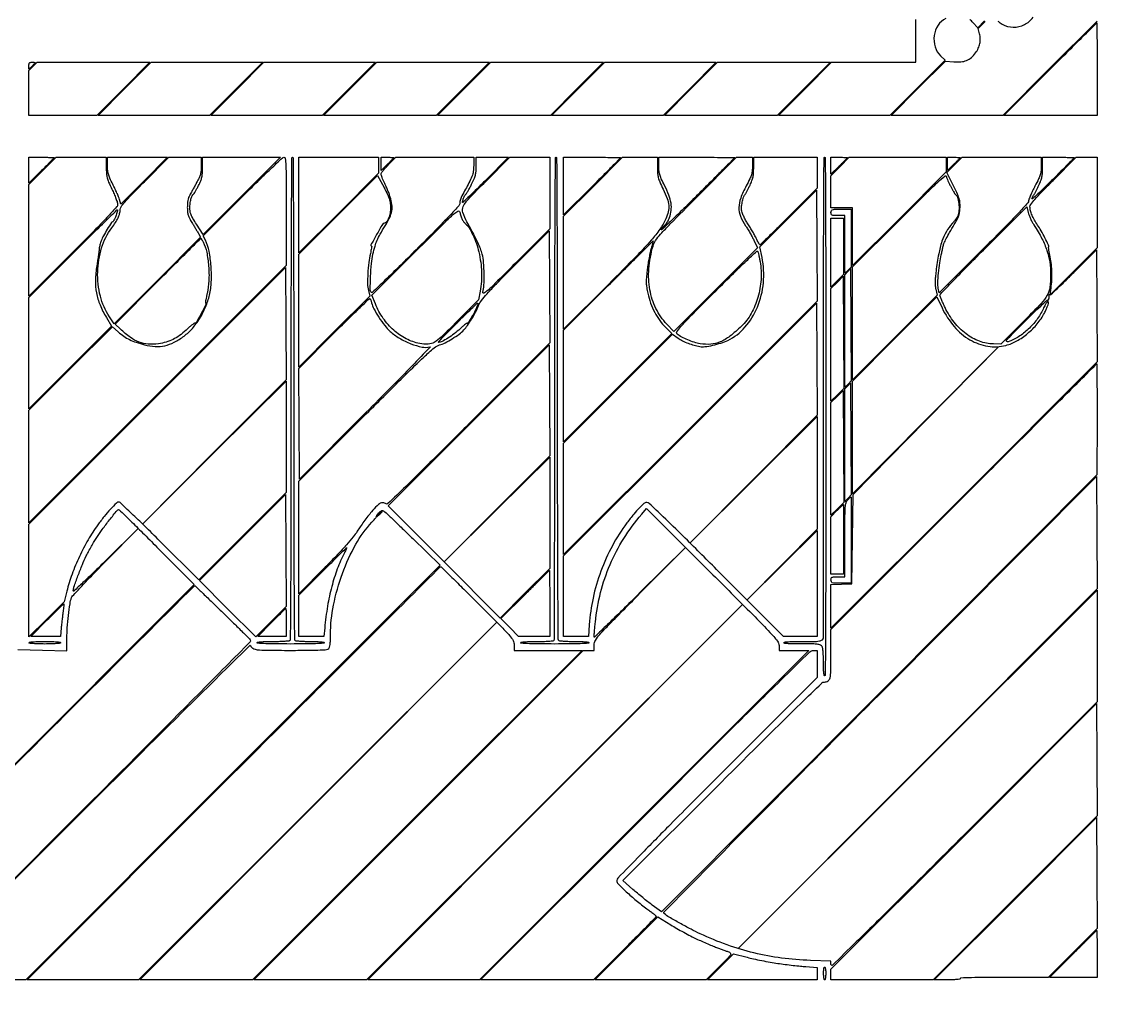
# Model space of a CAD drawing. Extents: x 0 to 1066, y 0 to 761.
# Drawn here: x 704.9 to 777.3, y 370.4 to 435.3 of the extents above; entities that cross this region are included whole.
import ezdxf

# ---------------------------------------------------------------- set-up
doc = ezdxf.new("R2010")
doc.units = 0
doc.header["$MEASUREMENT"] = 0

msp = doc.modelspace()

# ---------------------------------------------------------------- linework, layer by layer
for points in [[(183.390323, 95.266879, 0.000001), (192.989143, 95.254457, 0.000118)], [(329.859243, 95.267872, -0.000023), (352.558836, 95.240684, -0.000004), (375.624384, 95.211821, -0.198594)], [(479.458836, 95.240684, -0.000004), (502.524384, 95.211821, -0.198594)], [(733.258836, 95.240684, -0.000004), (756.324384, 95.211821, -0.198594)], [(289.192229, 95.24091, -0.000004), (312.172908, 95.212432, -0.198597)], [(416.092229, 95.24091, -0.000004), (439.072908, 95.212432, -0.198597)], [(542.992229, 95.24091, -0.000004), (565.972908, 95.212432, -0.198597)], [(606.442229, 95.24091, -0.000004), (629.422908, 95.212432, -0.198597)], [(669.892229, 95.24091, -0.000004), (692.872908, 95.212432, -0.198597)], [(375.865972, 145.56135, -0.000139), (375.849221, 127.376659, -0.000232), (375.823742, 112.056445, -0.000003), (375.794083, 98.149601, -0.198357)], [(766.605854, 435.474231, 0.138409), (766.092686, 435.025838, 0.110842), (765.835314, 434.335385, 0.108326), (765.895088, 433.587831, 0.127031), (766.264819, 432.982491), (766.564508, 432.692021), (764.723225, 430.849311), (762.881942, 429.0066), (759.159577, 429.0066), (755.437211, 429.0066), (757.2123, 430.7832), (758.987389, 432.5598), (761.801095, 432.5598), (764.6148, 432.5598), (764.6148, 435.413916)], [(776.7126, 435.310135), (773.561673, 432.158367), (770.410746, 429.0066), (766.688661, 429.0066), (762.966576, 429.0066), (764.777884, 430.819379), (766.589193, 432.632158), (767.15223, 432.584955, 0.04224), (767.626489, 432.58533, 0.07585), (768.004054, 432.676378, 0.0819), (768.317893, 432.869432, 0.057306), (768.598872, 433.176293, 0.046835), (768.782616, 433.487526, 0.059382), (768.887907, 433.804104, 0.061411), (768.913787, 434.127749, 0.055428), (768.862359, 434.459889), (768.769831, 434.8017), (769.247788, 435.287109)], [(769.187122, 435.313272), (768.745604, 434.8662), (768.423634, 435.211368, 0.021399), (768.214774, 435.4169, 0.08557)], [(770.085815, 435.31096, 0.022094), (770.234659, 435.193819, 0.027645), (770.382857, 435.09939, 0.12374), (771.113091, 434.900587, 0.12084), (771.857674, 435.067823, 0.121882), (772.435781, 435.558742, 0.127261)], [(704.649603, 393.364389), (706.291202, 393.323172), (707.9328, 393.281954), (707.9328, 394.140234, -0.018659), (707.957632, 394.805397, -0.009668), (708.035663, 395.6334, -0.008376), (708.137944, 396.415431, -0.046549), (708.238451, 396.826439, -0.105188), (708.303311, 396.934038, -0.001028), (708.926367, 397.597332, -0.00334), (709.65218, 398.356614, -0.002151), (710.503071, 399.227394), (712.7127, 401.469287), (710.53425, 399.312616, -0.002451), (709.698706, 398.493497, -0.004253), (708.99572, 397.822578, -0.001024), (708.387948, 397.254667, -0.65526), (708.3558, 397.268665, -0.083761), (708.400415, 397.533119, -0.005338), (708.666897, 398.274782, -0.008659), (708.962565, 399.030503, -0.017881), (709.224676, 399.6081, -0.007922), (709.37952, 399.90727, -0.005174), (709.567139, 400.247623, -0.005204), (709.756981, 400.57571, -0.009912), (709.917543, 400.8348, -0.014969), (710.287133, 401.369792, -0.008029), (710.773245, 402.008526, -0.002302), (711.280705, 402.647474, -0.227558), (711.381806, 402.696, -0.19551), (711.42526, 402.678333, -0.000213), (712.159138, 401.962824, -0.001934), (712.978552, 401.157028, -0.001182), (713.939618, 400.200082), (716.43446, 397.704164), (703.237282, 384.506782)], [(697.738739, 371.3094), (708.94809, 382.51899, -0.000581), (713.248953, 386.809953, -0.000975), (716.874909, 390.405116, -0.000043), (720.14605, 393.635305, -0.555446), (720.192216, 393.624251, 0.192788), (720.345987, 393.442667, 0.092385), (720.642461, 393.349984, 0.027631), (721.23811, 393.31211, 0.002063), (722.8647, 393.3054, 0.001762), (724.158949, 393.30996, 0.010106), (724.844788, 393.32866, 0.013115), (725.268917, 393.359974, 0.173065), (725.408743, 393.426257, 0.129439), (725.465966, 393.524381, 0.035063), (725.50207, 393.702118, 0.024492), (725.523368, 393.963386, 0.008091), (725.5296, 394.34845, -0.050374), (725.729738, 396.32994, -0.037854), (726.329333, 398.438917, -0.038495), (727.219323, 400.381436, -0.06144), (728.292746, 401.855836, 0.008247), (728.437621, 402.015933, 0.015577), (728.548172, 402.150458, 0.013175), (728.624062, 402.25446, 0.604481), (728.61433, 402.273, -0.504964), (728.602795, 402.288636, -0.062083), (728.623328, 402.334167, -0.035151), (728.671008, 402.401247, -0.016497), (728.741327, 402.481229, -0.028774), (728.841388, 402.576156, -0.081814), (728.92364, 402.625268, -0.118674), (728.998354, 402.635703, -0.105267), (729.073324, 402.611917, -0.059573), (729.167846, 402.542127, -0.000774), (729.703941, 402.036098, -0.002228), (730.321637, 401.445994, -0.001459), (731.0286, 400.76057), (732.8475, 398.986765), (719.015497, 385.148082), (705.183494, 371.3094), (701.461117, 371.3094)]]:
    msp.add_lwpolyline(points, format="xyb")
for points in [[(409.06215, 749.15415), (40.8618, 749.132981), (40.8618, 380.65769), (40.8618, 12.1824), (501.2973, 12.1824), (961.7328, 12.1824), (961.7328, 380.646631), (961.7328, 749.110861), (961.41555, 749.1633, 0.040886), (961.153339, 749.184871, 0.000002), (934.190609, 749.194398, 0.000089), (904.448031, 749.199508, 0.000054), (869.1804, 749.195529, -0.000029), (813.61687, 749.186499, -0.000004), (696.10453, 749.175037, -0.000004), (556.774728, 749.163736, -0.000004)], [(776.7126, 432.0945), (776.7126, 429.0066), (773.603985, 429.0066), (770.495369, 429.0066), (773.5824, 432.0945, -0.000328), (774.767636, 433.278518, -0.000543), (775.768956, 434.275329, -0.000017), (776.6759, 435.176169, -0.198026), (776.691015, 435.1824, -0.412111), (776.699894, 435.173585, -0.000048), (776.70626, 434.275329, -0.001093), (776.711049, 433.278558, -0.000655)], [(705.8178, 432.532247, -0.184988), (705.811206, 432.515034, -0.005011), (705.755672, 432.454421, -0.009762), (705.687352, 432.38414, -0.006459), (705.6063, 432.306), (705.3948, 432.107306), (705.3948, 432.333553, -0.03903), (705.403979, 432.450959, -0.150031), (705.435721, 432.516025, -0.160006), (705.497111, 432.549703, -0.04614), (705.6063, 432.5598, -0.012232), (705.687387, 432.557816, -0.020157), (705.755672, 432.551706, -0.015163), (705.808805, 432.543139, -0.359543)], [(707.0868, 426.192063, -0.195692), (707.080427, 426.176404, -0.000243), (706.838288, 425.928425, -0.002064), (706.565158, 425.651277, -0.001263), (706.2408, 425.3265), (705.3948, 424.483674), (705.3948, 425.349237), (705.3948, 426.2148), (706.2408, 426.2148, -0.002519), (706.565197, 426.213166, -0.004199), (706.838288, 426.208121, -0.000709), (707.07779, 426.201344, -0.405539)], [(710.5554, 425.542657, 0.016002), (710.568578, 425.131008, 0.047759), (710.613286, 424.852997, 0.04003), (710.71417, 424.56312, 0.008764), (710.935651, 424.083307, -0.009633), (711.081284, 423.766364, -0.011855), (711.204335, 423.465081, -0.010335), (711.295895, 423.208994, -0.080318), (711.316351, 423.084147, -0.18416), (711.245971, 422.898361, -0.006141), (710.706052, 422.305437, -0.007175), (709.864334, 421.42914, -0.001482), (708.3558, 419.9121), (705.3948, 416.952006), (705.3948, 420.672572), (705.3948, 424.393137), (706.302807, 425.303969), (707.210814, 426.2148), (708.883107, 426.2148), (710.5554, 426.2148)], [(722.5686, 422.597994), (722.5686, 418.981187), (713.9817, 410.3946), (705.3948, 401.808013), (705.3948, 405.573037), (705.3948, 409.338061), (708.17943, 412.121732), (710.964059, 414.905403), (711.359345, 414.557459, 0.029672), (711.732504, 414.266374, 0.037152), (712.111448, 414.04492, 0.033267), (712.551614, 413.864972, 0.017798), (713.115479, 413.699172, 0.048481), (713.826921, 413.589097, 0.068779), (714.464342, 413.640663, 0.065421), (715.086978, 413.86704, 0.03924), (715.755567, 414.284181, 0.054603), (716.304334, 414.790669, 0.040262), (716.795772, 415.456454, 0.038988), (717.190298, 416.219014, 0.042015), (717.450136, 417.014999, 0.047395), (717.571071, 417.893301, 0.029144), (717.554186, 418.938026, 0.029295), (717.419974, 419.941137, 0.063433), (717.176925, 420.678822), (717.035052, 420.976331), (719.653264, 423.595566, -0.002634), (720.671004, 424.603032, -0.004262), (721.548488, 425.448021, -0.001035), (722.319686, 426.175074, -0.190732), (722.420038, 426.2148, -0.381948), (722.511915, 426.132628, -0.01759), (722.546581, 425.678743, -0.009506), (722.565212, 424.833624, -0.000758)], [(716.898478, 425.64375, -0.018699), (716.884994, 425.313092, -0.047366), (716.843675, 425.076387, -0.044698), (716.756997, 424.843863, -0.015157), (716.591289, 424.5228, 0.000538), (716.46282, 424.290793, 0.000474), (716.329248, 424.048412, 0.000476), (716.209168, 423.829531, 0.001437), (716.12791, 423.680062, 0.043973), (716.058843, 423.519921, 0.031564), (716.009439, 423.331316, 0.02809), (715.979643, 423.115054, 0.02019), (715.9698, 422.871385, 0.021573), (715.982631, 422.57415, 0.051777), (716.024165, 422.357883, 0.047821), (716.111453, 422.144788, 0.016169), (716.277277, 421.852923, -0.000643), (716.40502, 421.643501, -0.000609), (716.534581, 421.429897, -0.000604), (716.648787, 421.240573, -0.00214), (716.721427, 421.118646), (716.8581, 420.886992), (713.969447, 417.997497), (711.080794, 415.108003), (710.771169, 415.574332, -0.085263), (710.16198, 416.953211, -0.068058), (709.983305, 418.571086, -0.068328), (710.245371, 420.171004, -0.087493), (710.924695, 421.497348, 0.019753), (711.175551, 421.857507, 0.034757), (711.349202, 422.17583, 0.042368), (711.45193, 422.461482, 0.065227), (711.486, 422.721539, -0.158568), (711.54629, 422.906868, -0.02221), (711.80082, 423.225875, -0.014165), (712.251415, 423.713268, -0.002598), (713.113736, 424.585456), (714.741473, 426.2148), (715.820936, 426.2148), (716.9004, 426.2148)], [(713.095125, 424.651427), (711.533466, 423.088055), (711.438634, 423.403577, 0.024589), (711.379625, 423.569795, 0.006389), (711.268288, 423.830886, 0.006481), (711.133577, 424.125535, 0.006575), (710.991901, 424.415172, -0.010754), (710.799692, 424.816582, -0.037568), (710.701319, 425.086101, -0.046042), (710.654781, 425.337779, -0.022711), (710.64, 425.663022), (710.64, 426.2148), (712.648392, 426.2148), (714.656785, 426.2148)], [(719.60949, 423.636391), (717.03212, 421.057981), (716.58556, 421.744477, -0.009276), (716.343347, 422.132388, -0.037908), (716.219188, 422.380587, -0.056047), (716.159075, 422.592763, -0.041049), (716.139, 422.836878, -0.031697), (716.157806, 423.133232, -0.034009), (716.21393, 423.417786, -0.035128), (716.29398, 423.649261, -0.150043), (716.387181, 423.759678, 0.112058), (716.424816, 423.798048, 0.005986), (716.513244, 423.94538, 0.009138), (716.613904, 424.125201, 0.006513), (716.720288, 424.330037, 0.01803), (716.863539, 424.642443, 0.044462), (716.939218, 424.882815, 0.040829), (716.974652, 425.144608, 0.013231), (716.985, 425.535587), (716.985, 426.2148), (719.58593, 426.2148), (722.18686, 426.2148)], [(723.074461, 410.125388, 0.000252), (723.078334, 401.737515, 0.001403), (723.095302, 397.238389, 0.000233), (723.117533, 394.082064, 0.254727), (723.180745, 393.968083, 0.118537), (723.259547, 393.941125, 0.006422), (723.523433, 393.919754, 0.009718), (723.840969, 393.904331, 0.006918), (724.19715, 393.898895, -0.007404), (724.570055, 393.892842, -0.015784), (724.857764, 393.874807, -0.011109), (725.074908, 393.84942, -0.374176), (725.1066, 393.813, -0.4004), (725.068939, 393.773511, -0.002419), (724.524975, 393.750348, -0.00678), (723.827794, 393.733503, -0.002649), (722.8647, 393.7284, -0.002649), (721.901606, 393.733503, -0.00678), (721.204425, 393.750348, -0.002419), (720.660461, 393.773511, -0.4004), (720.6228, 393.813, -0.379768), (720.655618, 393.849976, -0.009081), (720.903361, 393.875048, -0.014025), (721.230136, 393.892922, -0.006336), (721.65915, 393.898895, 0.006082), (722.063974, 393.904326, 0.008718), (722.422494, 393.919756, 0.005277), (722.721818, 393.941044, 0.121604), (722.802468, 393.968091, 0.254728), (722.865693, 394.082095, 0.000233), (722.887919, 397.237999, 0.001403), (722.90488, 401.736839, 0.000252), (722.908739, 410.125396, -0.000348), (722.913326, 417.150438, -0.00095), (722.929477, 422.120741, -0.00005), (722.950756, 426.174187, -0.412647), (722.991587, 426.2148, -0.412647), (723.032417, 426.174187, -0.00005), (723.053703, 422.120732, -0.00095), (723.069862, 417.150424, -0.000348)], [(735.0894, 425.662788, -0.037215), (735.060195, 425.270944, -0.055454), (734.972044, 424.939023, -0.029761), (734.775647, 424.510656, -0.004093), (734.306981, 423.647797, 0.028782), (734.250338, 423.529998, 0.022736), (734.202475, 423.396897, 0.023261), (734.169351, 423.26889, 0.051567), (734.158931, 423.16874, -0.183257), (734.088591, 422.983615, -0.006226), (733.555566, 422.397568, -0.007249), (732.725357, 421.532785, -0.001514), (731.243396, 420.042295, -0.002148), (730.12069, 418.929544, -0.003581), (729.164785, 418.003584, -0.000516), (728.315175, 417.19398, -0.407153), (728.261246, 417.194685, -0.202286), (728.182522, 417.388824, -0.006464), (728.205799, 418.254687, -0.013235), (728.262984, 419.116286, -0.032739), (728.362658, 419.74109, -0.014266), (728.501237, 420.278907, -0.031348), (728.644181, 420.678693, -0.028184), (728.845491, 421.082555, -0.00956), (729.181861, 421.6464, 0.028165), (729.481583, 422.194133, 0.067751), (729.62193, 422.633655, 0.076736), (729.630728, 423.060299, 0.044922), (729.51779, 423.55986, 0.011239), (729.437983, 423.78941, 0.007223), (729.335635, 424.052104, 0.007259), (729.227961, 424.306435, 0.013508), (729.132196, 424.508798, -0.012629), (729.048509, 424.684835, -0.014492), (728.977812, 424.857053, -0.013674), (728.926383, 425.005648, -0.076613), (728.9136, 425.088584, -0.147196), (728.938724, 425.172076, -0.016184), (729.055717, 425.337014, -0.018656), (729.212116, 425.52782, -0.014056), (729.397402, 425.725897), (729.881203, 426.2148), (732.485302, 426.2148), (735.0894, 426.2148)], [(729.7596, 426.19047, -0.192405), (729.753086, 426.174169, -0.001068), (729.635344, 426.050899, -0.004361), (729.498756, 425.910972, -0.002731), (729.3366, 425.7495), (728.9136, 425.332861), (728.9136, 425.77383), (728.9136, 426.2148), (729.3366, 426.2148, -0.005392), (729.498795, 426.213051, -0.008972), (729.635344, 426.207653, -0.003201), (729.750444, 426.200293, -0.393782)], [(735.896183, 424.695086, -0.001695), (735.312148, 424.114327, -0.002828), (734.816055, 423.629861, -0.000322), (734.373035, 423.202644, -0.408717), (734.350747, 423.202853, -0.288383), (734.337162, 423.262519, -0.011807), (734.418527, 423.477849, -0.015954), (734.510226, 423.68497, -0.138651), (734.576314, 423.759678, 0.115591), (734.614653, 423.799246, 0.004801), (734.714858, 423.97032, 0.0081), (734.829168, 424.177557, 0.005642), (734.951721, 424.414938, 0.013584), (735.117877, 424.769596, 0.040447), (735.204777, 425.023207, 0.043942), (735.245908, 425.275775, 0.018404), (735.2586, 425.620488), (735.2586, 426.2148), (736.336369, 426.2148), (737.414137, 426.2148)], [(740.1654, 423.824262), (740.1654, 421.433725), (737.882777, 419.152276, -0.001077), (736.51122, 417.787319, -0.013503), (735.977595, 417.286367, -0.080296), (735.761518, 417.148911, -0.631364), (735.695214, 417.207064, 0.05723), (735.771022, 417.673287, 0.015288), (735.783283, 418.42624, 0.015997), (735.747709, 419.194329, 0.041073), (735.658971, 419.7429, 0.02901), (735.542926, 420.117409, 0.020846), (735.372282, 420.52083, 0.01324), (735.101526, 421.056058, 0.003461), (734.638465, 421.9002, -0.048274), (734.366063, 422.523218, -0.190498), (734.391011, 422.933206, -0.082173), (734.712079, 423.401266, -0.004916), (735.913415, 424.627736), (737.49883, 426.2148), (738.832115, 426.2148), (740.1654, 426.2148)], [(740.67126, 410.125145, 0.000253), (740.675554, 401.757453, 0.001396), (740.692731, 397.249921, 0.000228), (740.715098, 394.081156, 0.254714), (740.777937, 393.967841, 0.119743), (740.857156, 393.940946, 0.005971), (741.132774, 393.919682, 0.009332), (741.463883, 393.904311, 0.006591), (741.83625, 393.898895, -0.007011), (742.227855, 393.892871, -0.015152), (742.528589, 393.874894, -0.010367), (742.755906, 393.849618, -0.37621), (742.788, 393.813, -0.400696), (742.750257, 393.773465, -0.002337), (742.1958, 393.750333, -0.006659), (741.485626, 393.733498, -0.002596), (740.5038, 393.7284, -0.002596), (739.521974, 393.733498, -0.006659), (738.8118, 393.750333, -0.002337), (738.257343, 393.773465, -0.400696), (738.2196, 393.813, -0.382185), (738.252895, 393.850197, -0.008364), (738.514452, 393.874816, -0.013356), (738.859096, 393.892204, -0.005925), (739.314407, 393.8976, 0.006649), (739.737507, 393.903227, 0.010355), (740.10175, 393.920471, 0.004891), (740.406693, 393.944243, 0.236687), (740.457333, 393.975458, 0.138507), (740.477138, 394.04477, 0.000017), (740.491343, 398.754164, 0.000464), (740.502046, 403.962574, 0.00028), (740.50554, 410.134058, -0.000353), (740.510494, 417.100207, -0.000934), (740.526864, 422.084035, -0.000047), (740.548328, 426.174955, -0.41265), (740.588387, 426.2148, -0.41265), (740.628445, 426.174954, -0.000047), (740.649916, 422.08175, -0.000933), (740.666294, 417.095162, -0.000353)], [(744.903, 426.192945, -0.197478), (744.896733, 426.177697, -0.000045), (744.343847, 425.618771, -0.00089), (743.729358, 424.999889, -0.000538), (742.9995, 424.269), (741.096, 422.36691), (741.096, 424.290855), (741.096, 426.2148), (742.9995, 426.2148, -0.001076), (743.729398, 426.21323, -0.001794), (744.343847, 426.20838, -0.00013), (744.894133, 426.201919, -0.410703)], [(747.3564, 425.54378, 0.01597), (747.369538, 425.132577, 0.048122), (747.414203, 424.855881, 0.040402), (747.515106, 424.567866, 0.008806), (747.7371, 424.090571, -0.024321), (748.00385, 423.467183, -0.066154), (748.110108, 422.999874, -0.080919), (748.08052, 422.578008, -0.051395), (747.918603, 422.1117, -0.042634), (747.517839, 421.415184, -0.027906), (746.947244, 420.684723, -0.014484), (745.995863, 419.659177, -0.002426), (744.105897, 417.755247), (741.096, 414.752394), (741.096, 418.515986), (741.096, 422.279578), (743.062275, 424.247189), (745.02855, 426.2148), (746.192475, 426.2148), (747.3564, 426.2148)], [(753.7014, 425.650787, -0.022727), (753.685741, 425.306474, -0.052458), (753.63543, 425.052701, -0.039273), (753.524417, 424.773984, -0.008294), (753.285172, 424.307778, 0.033041), (752.915564, 423.490379, 0.086156), (752.796207, 422.858583, 0.099818), (752.903892, 422.280436, 0.05491), (753.245667, 421.644024, -0.013343), (753.379558, 421.437806, -0.007454), (753.531948, 421.180245, -0.007432), (753.678375, 420.915056, -0.011971), (753.794258, 420.684471), (754.039496, 420.165914), (751.243198, 417.374107), (748.446899, 414.5823), (747.991255, 415.067317, -0.074696), (747.261292, 416.122785, -0.070378), (746.85506, 417.36767, -0.064594), (746.790605, 418.771145, -0.0486), (747.067877, 420.2928, -0.079435), (747.236404, 420.654614, -0.033661), (747.566292, 421.07815, -0.01263), (748.213658, 421.767096, -0.00108), (749.920381, 423.48645), (752.640413, 426.2148), (753.170906, 426.2148), (753.7014, 426.2148)], [(752.517, 426.193121, -0.198426), (752.510742, 426.177973, -0.000025), (751.767907, 425.432428, -0.000663), (750.944696, 424.608485, -0.0004), (749.966897, 423.633971, -0.001829), (749.001974, 422.680827, -0.003565), (748.22411, 421.928862, -0.002641), (747.636249, 421.374522, -0.891081), (747.615002, 421.3926, -0.012755), (747.698452, 421.510637, -0.014038), (747.785283, 421.620467, -0.013529), (747.864359, 421.709882, -0.066482), (747.916348, 421.752516, 0.107879), (747.964917, 421.79952, 0.019014), (748.031529, 421.908452, 0.019822), (748.100874, 422.044575, 0.016681), (748.163622, 422.193748, 0.064673), (748.276477, 422.663775, 0.06445), (748.265712, 423.147605, 0.053189), (748.123762, 423.687189, 0.026929), (747.838601, 424.330284, -0.008715), (747.615718, 424.787264, -0.036608), (747.507279, 425.072608, -0.04853), (747.456991, 425.329923, -0.02401), (747.441, 425.662734), (747.441, 426.2148), (749.979, 426.2148, -0.0008), (750.952198, 426.213242, -0.001335), (751.771463, 426.208432, -0.000072), (752.508166, 426.202033, -0.41163)], [(758.016, 425.17914), (758.016, 424.14348), (756.134355, 422.26044, -0.001277), (755.409238, 421.538481, -0.002086), (754.790372, 420.930543, -0.000248), (754.236749, 420.39175, -0.195258), (754.201404, 420.3774, -0.253914), (754.174657, 420.391919, -0.011733), (754.118465, 420.483018, -0.017063), (754.055752, 420.59916, -0.011163), (753.991107, 420.73695, 0.019065), (753.903524, 420.916212, 0.006504), (753.763258, 421.169583, 0.006455), (753.600989, 421.445569, 0.007402), (753.438713, 421.704843, -0.014248), (753.283988, 421.959748, -0.014331), (753.144347, 422.222567, -0.014283), (753.035927, 422.458247, -0.054342), (752.989056, 422.61304, -0.065033), (752.974314, 422.878085, -0.030258), (753.020688, 423.219969, -0.029582), (753.104919, 423.54381, -0.093526), (753.211947, 423.739667, 0.044034), (753.258476, 423.807882, 0.005489), (753.344481, 423.965452, 0.006434), (753.442364, 424.15542, 0.00529), (753.542075, 424.360613, 0.019572), (753.669606, 424.660066, 0.040138), (753.74084, 424.904797, 0.036776), (753.775516, 425.171085, 0.013994), (753.786, 425.545596), (753.786, 426.2148), (755.901, 426.2148), (758.016, 426.2148)], [(758.606186, 408.9141, -0.000323), (758.601388, 401.347179, -0.000887), (758.585083, 396.006545, -0.000044), (758.563696, 391.654199, -0.412749), (758.522693, 391.6134, -0.376834), (758.486859, 391.644877, -0.010043), (758.46204, 391.871248, -0.015068), (758.44451, 392.168101, -0.007213), (758.439, 392.550043, 0.006093), (758.433205, 393.025539, 0.024002), (758.41203, 393.317633, 0.038973), (758.374055, 393.50665, 0.127998), (758.310131, 393.615554, 0.139036), (758.191961, 393.681514, 0.035837), (757.974253, 393.716906, 0.020565), (757.62273, 393.733929, 0.004179), (756.998831, 393.733246, -0.004846), (756.470351, 393.733373, -0.014442), (756.108737, 393.747417, -0.011762), (755.8545, 393.770673, -0.380992), (755.8164, 393.813416, -0.380167), (755.854326, 393.856088, -0.012054), (756.104459, 393.879549, -0.014659), (756.460419, 393.893829, -0.004945), (756.97965, 393.89429, 0.005323), (757.787694, 393.895617, 0.038515), (758.174642, 393.930255, 0.105594), (758.368277, 394.00685, 0.249819), (758.439622, 394.139301, 0.001104), (758.439879, 394.25257), (758.440152, 398.928143, 0.000006), (758.440389, 404.114022, 0.000004), (758.440552, 410.24655, -0.000357), (758.445608, 417.149993, -0.000936), (758.46204, 422.103023, -0.000047), (758.483559, 426.175151, -0.412639), (758.523423, 426.2148, -0.412766), (758.563316, 426.175103, -0.00004), (758.584786, 421.76172, -0.000864), (758.601179, 416.396128, -0.000329)], [(760.0464, 426.191206, -0.193942), (760.039943, 426.175186, -0.000605), (759.884867, 426.014446, -0.003271), (759.707316, 425.833243, -0.002026), (759.4965, 425.6226), (758.9466, 425.077588), (758.9466, 425.646194), (758.9466, 426.2148), (759.4965, 426.2148, -0.004021), (759.707356, 426.213104, -0.006699), (759.884867, 426.207869, -0.001796), (760.037293, 426.200781, -0.399625)], [(772.9902, 425.650787, -0.022933), (772.974359, 425.305583, -0.052732), (772.923501, 425.050877, -0.039031), (772.811068, 424.769766, -0.008057), (772.5672, 424.295104, 0.008979), (772.405209, 423.978372, 0.01157), (772.268456, 423.681496, 0.009464), (772.165226, 423.430074, 0.092935), (772.1442, 423.317931, -0.187763), (772.08451, 423.164584, -0.003033), (771.442526, 422.47335, -0.005783), (770.545815, 421.541353, -0.001745), (769.16205, 420.14581), (766.1799, 417.159193), (766.10893, 417.478147, -0.066504), (766.079629, 417.81751, -0.010714), (766.124908, 418.481284, -0.012667), (766.204664, 419.172544, -0.026945), (766.308456, 419.7006, 0.004599), (766.339978, 419.830108, 0.003353), (766.372721, 419.974593, 0.003387), (766.401922, 420.112014, 0.007449), (766.421966, 420.217542, -0.054489), (766.491141, 420.456598, -0.018483), (766.641421, 420.786441, -0.014911), (766.864976, 421.201266, -0.00726), (767.173626, 421.717773, 0.015473), (767.349516, 422.023403, 0.03523), (767.458246, 422.266336, 0.040523), (767.522785, 422.500077, 0.027934), (767.559103, 422.772472, 0.03793), (767.559425, 423.142548, 0.057153), (767.498847, 423.459008, 0.033927), (767.344583, 423.855387, 0.005802), (766.992212, 424.583773), (766.687894, 425.194645), (767.192649, 425.704723), (767.697403, 426.2148), (770.343802, 426.2148), (772.9902, 426.2148)], [(767.5758, 426.19047, -0.192405), (767.569286, 426.174169, -0.001068), (767.451544, 426.050899, -0.004361), (767.314956, 425.910972, -0.002731), (767.1528, 425.7495), (766.7298, 425.332861), (766.7298, 425.77383), (766.7298, 426.2148), (767.1528, 426.2148, -0.005392), (767.314995, 426.213051, -0.008972), (767.451544, 426.207653, -0.003201), (767.566644, 426.200293, -0.393782)], [(776.7126, 423.189492), (776.7126, 420.164185), (775.143419, 418.599942), (773.574237, 417.0357), (773.641586, 417.501, 0.022954), (773.690669, 418.001038, 0.020547), (773.696329, 418.522389, 0.020222), (773.658895, 419.051225, 0.020405), (773.578908, 419.5737, -0.004418), (773.535863, 419.805148, -0.0064), (773.502275, 420.010345, -0.003506), (773.477412, 420.183716, -0.100284), (773.480307, 420.228552, 0.180192), (773.468567, 420.355548, 0.00565), (773.233356, 420.830245, 0.011919), (772.974805, 421.308996, 0.02091), (772.735405, 421.690147, -0.022941), (772.526396, 422.025929, -0.029989), (772.368824, 422.351358, -0.033751), (772.268171, 422.651574, -0.059575), (772.232513, 422.910204, -0.170734), (772.285864, 423.071083, -0.015203), (772.561161, 423.405444, -0.012756), (773.008478, 423.890704, -0.003125), (773.76975, 424.665654), (775.3107, 426.2148), (776.01165, 426.2148), (776.7126, 426.2148)], [(775.1898, 426.192717, -0.197276), (775.183498, 426.177365, -0.00008), (774.766209, 425.754923, -0.001186), (774.300688, 425.286035, -0.00072), (773.747788, 424.733367, -0.003598), (773.198566, 424.193775, -0.006801), (772.74677, 423.768, -0.004301), (772.391334, 423.447631, -0.773127), (772.365021, 423.4653, -0.019677), (772.393646, 423.537777, -0.014506), (772.430757, 423.61569, -0.014708), (772.470205, 423.687399, -0.031509), (772.505608, 423.739667, 0.039241), (772.550118, 423.807618, 0.004734), (772.634709, 423.965452, 0.005606), (772.73152, 424.155419, 0.004587), (772.830875, 424.360613, 0.019572), (772.958406, 424.660066, 0.040138), (773.02964, 424.904797, 0.036776), (773.064316, 425.171085, 0.013994), (773.0748, 425.545596), (773.0748, 426.2148), (774.1323, 426.2148, -0.001957), (774.537798, 426.213213, -0.003263), (774.879159, 426.208313, -0.000429), (775.180967, 426.201752, -0.407611)], [(729.533529, 422.869614, -0.044283), (729.502612, 422.498937, -0.048795), (729.406845, 422.151872, -0.055323), (729.273195, 421.89344, -0.245724), (729.12801, 421.813921, 0.260776), (728.999174, 421.738543, 0.005131), (728.605444, 421.052431, 0.005258), (728.230999, 420.367335, 0.5661), (728.275733, 420.2928, -0.460922), (728.285448, 420.281429, -0.003467), (728.262908, 420.145, -0.009208), (728.23183, 419.982604, -0.005421), (728.189018, 419.789652, 0.027489), (728.082626, 419.185171, 0.01636), (728.019435, 418.456788, 0.01561), (728.003866, 417.76817, 0.055884), (728.056601, 417.3318), (728.14651, 416.9511), (725.780555, 414.582487), (723.4146, 412.213874), (723.4146, 415.977891), (723.4146, 419.741908), (726.045103, 422.373406), (728.675606, 425.004904), (729.103214, 424.192802, -0.008146), (729.340335, 423.724103, -0.034427), (729.457985, 423.432301, -0.048487), (729.514046, 423.178659, -0.028841)], [(766.939804, 424.269, 0.006268), (767.034326, 424.087676, 0.008724), (767.123776, 423.927956, 0.005803), (767.202228, 423.796952, 0.103385), (767.23583, 423.7614, -0.169182), (767.388493, 423.551166, -0.042679), (767.476922, 423.131278, -0.043561), (767.493101, 422.671771, -0.080553), (767.41447, 422.307557, -0.048975), (767.365081, 422.210631, -0.014705), (767.271664, 422.073656, -0.014587), (767.157187, 421.925272, -0.015333), (767.036072, 421.78633, 0.058332), (766.647605, 421.254749, 0.046746), (766.357606, 420.607324, 0.035777), (766.137011, 419.765161, 0.015524), (765.959757, 418.620362, 0.009509), (765.918385, 418.222265, 0.017812), (765.902559, 417.898963, 0.021863), (765.91072, 417.630795, 0.034841), (765.943582, 417.403842), (766.028823, 417.010584), (763.206812, 414.189516), (760.3848, 411.368447), (760.3848, 415.13225), (760.3848, 418.896054), (763.49342, 422.005526, -0.000999), (765.278948, 423.784419, -0.008933), (766.078766, 424.55022, -0.013478), (766.545752, 424.958854, -0.54614), (766.653329, 424.924649, 0.030279), (766.687712, 424.822179, 0.006915), (766.758638, 424.653533, 0.007129), (766.846006, 424.461101, 0.006887)], [(749.556904, 408.15371), (741.096, 399.692805), (741.096, 403.415522), (741.096, 407.138238), (744.731163, 410.772663), (748.366326, 414.407089), (748.736099, 414.146449, 0.036305), (749.037525, 413.965188, 0.02452), (749.404021, 413.80161, 0.023819), (749.799861, 413.669053, 0.026978), (750.1905, 413.581055, 0.075648), (750.527847, 413.575449, 0.021112), (751.049197, 413.668495, 0.021933), (751.598754, 413.816272, 0.033846), (752.056507, 413.99604, 0.104536), (753.20406, 414.868761, 0.080293), (754.031933, 416.212874, 0.075117), (754.43309, 417.839094, 0.073084), (754.341824, 419.52727), (754.197825, 420.237936), (756.085762, 422.127302), (757.9737, 424.016668), (757.995754, 420.315641), (758.017808, 416.614614)], [(711.195117, 422.282786, -0.013996), (711.134374, 422.136181, -0.021151), (711.072662, 422.012585, -0.016964), (711.01603, 421.91796, -0.254694), (710.983428, 421.9002, 0.256413), (710.899994, 421.854402, 0.004776), (710.626378, 421.415275, 0.012046), (710.373098, 420.976565, 0.030583), (710.217017, 420.643601, 0.018619), (710.172807, 420.518607, 0.013774), (710.132957, 420.377468, 0.013963), (710.10268, 420.241895, 0.030185), (710.088681, 420.136001, -0.015608), (710.074691, 419.999718, -0.001939), (710.033874, 419.704507, -0.002286), (709.982422, 419.354221, -0.001891), (709.924491, 418.9815, 0.033869), (709.836289, 418.007002, 0.051246), (709.90416, 417.158839, 0.052466), (710.140955, 416.356812, 0.037716), (710.561999, 415.522401), (710.913079, 414.940302), (708.15394, 412.181163), (705.3948, 409.422023), (705.3948, 413.143815), (705.3948, 416.865606), (708.330899, 419.802604, -0.001184), (709.459414, 420.92613, -0.001975), (710.415421, 421.865957, -0.000157), (711.27385, 422.702686, -0.410378), (711.304113, 422.702487, -0.253768), (711.313, 422.672525, -0.01135), (711.287405, 422.56389, -0.016741), (711.248424, 422.432093, -0.010942)], [(734.326155, 422.0694, 0.020251), (734.37784, 421.982222, 0.017576), (734.438783, 421.895177, 0.017933), (734.499592, 421.820258, 0.048455), (734.549368, 421.7733, -0.092876), (734.777898, 421.515936, -0.025469), (735.034234, 421.035331, -0.025477), (735.267284, 420.465316, -0.028303), (735.431916, 419.894031, -0.021641), (735.557806, 419.204996, -0.026133), (735.613756, 418.549759, -0.027192), (735.600154, 417.915526, -0.027573), (735.517708, 417.2895), (735.406223, 416.6973), (733.970834, 415.248019, -0.005289), (732.924322, 414.2135, -0.059362), (732.459702, 413.859949, -0.12639), (732.055835, 413.743623, -0.053472), (731.489393, 413.787809, -0.073071), (730.581554, 414.099348, -0.062795), (729.748732, 414.671417, -0.059593), (729.046583, 415.464842, -0.053984), (728.523795, 416.427433), (728.288065, 417.001448), (731.202282, 419.917165, -0.000669), (733.15258, 421.863253, -0.013764), (733.756607, 422.432149, -0.069682), (734.039478, 422.621052, -0.498256), (734.164286, 422.556891, 0.022346), (734.190874, 422.435794, 0.014946), (734.231547, 422.299844, 0.015065), (734.278977, 422.170198, 0.028463)], [(760.3002, 420.815147), (760.3002, 418.884094), (760.0887, 418.6854), (759.8772, 418.486706), (759.8772, 420.404953), (759.8772, 422.3232), (759.4119, 422.3232, -0.008616), (759.124224, 422.328158, -0.098356), (759.01428, 422.353964, -0.221767), (758.963099, 422.413787, -0.067911), (758.9466, 422.5347, -0.093656), (758.969759, 422.657253, -0.227396), (759.03543, 422.718441, -0.071364), (759.182609, 422.742252, -0.004478), (759.6234, 422.7462), (760.3002, 422.7462)], [(772.493676, 421.699264, -0.020636), (773.032609, 420.773669, -0.040371), (773.368844, 419.990021, -0.045689), (773.549383, 419.230243, -0.035914), (773.608758, 418.385623, -0.02861), (773.558194, 417.526943, -0.100965), (773.386624, 417.004439, -0.060896), (772.983649, 416.463382, -0.006036), (771.849998, 415.303296), (770.296187, 413.751188), (769.803143, 413.758351, -0.0867), (768.861989, 413.936912, -0.070968), (767.963008, 414.430555, -0.065329), (767.17456, 415.201746, -0.055227), (766.558826, 416.193418, -0.005642), (766.429874, 416.47163, -0.007831), (766.321084, 416.723947, -0.005166), (766.235707, 416.937031, -0.092955), (766.2222, 417.009055, -0.19353), (766.252505, 417.084417, -0.000475), (767.073297, 417.938347, -0.002888), (768.008761, 418.89857, -0.001782), (769.119551, 420.017657), (772.016901, 422.915921), (772.116786, 422.524374, 0.029973), (772.174687, 422.343435, 0.014711), (772.2687, 422.120485, 0.014539), (772.380292, 421.893857, 0.02048)], [(734.761829, 408.417494, -0.000883), (732.169357, 405.834157, -0.003443), (730.552585, 404.25072, -0.000893), (729.352819, 403.095905, -0.343106), (729.240785, 403.08427, 0.106596), (729.037846, 403.157239, 0.161166), (728.854937, 403.122667, 0.077292), (728.637408, 402.95361, 0.012029), (728.272335, 402.547143, 0.010616), (728.029145, 402.250383, 0.006958), (727.761107, 401.898791, 0.007), (727.509485, 401.548888, 0.013336), (727.318773, 401.259554, -0.031336), (727.041844, 400.870624, -0.011598), (726.606058, 400.358045, -0.008929), (726.001386, 399.703287, -0.003813), (725.170596, 398.848454), (723.415693, 397.0701), (723.415146, 400.835097), (723.4146, 404.600093), (727.91955, 409.091874, -0.00072), (730.579066, 411.735984, -0.006537), (731.75671, 412.8733, -0.011271), (732.457046, 413.503032, -0.110839), (732.8052, 413.688307, 0.050828), (733.177183, 413.832516, 0.020004), (733.656957, 414.101769, 0.020114), (734.117206, 414.411022, 0.046385), (734.429044, 414.687051, 0.035817), (734.673932, 414.988692, 0.016035), (734.953379, 415.416842, 0.015902), (735.217767, 415.884674, 0.022723), (735.419609, 416.3166, -0.06343), (735.614837, 416.658836, -0.021516), (735.979476, 417.102336, -0.011269), (736.611598, 417.77588, -0.001851), (737.867453, 419.045566), (740.1231, 421.309231), (740.145144, 417.566042), (740.167189, 413.822854)], [(717.02001, 420.560696, -0.068232), (717.260906, 419.881849, -0.031584), (717.393295, 418.953149, -0.031226), (717.408975, 417.974379, -0.046863), (717.289783, 417.129016, 0.006899), (717.239196, 416.902723, 0.010719), (717.202469, 416.706136, 0.005219), (717.176988, 416.540695, 0.236196), (717.187616, 416.508784, -0.323073), (717.207723, 416.384527, -0.006557), (716.899475, 415.789053, -0.007009), (716.576462, 415.204468, -0.269231), (716.451979, 415.1322, 0.163182), (716.402791, 415.115708, 0.00657), (716.252115, 414.998727, 0.010935), (716.076106, 414.851923, 0.007464), (715.882335, 414.677825, -0.027893), (715.437189, 414.309584, -0.043907), (715.013926, 414.051475, -0.045451), (714.563129, 413.877145, -0.032716), (714.035456, 413.763155, -0.055832), (713.358084, 413.738896, -0.073682), (712.756366, 413.875252, -0.064567), (712.163033, 414.198545, -0.032475), (711.505598, 414.744234), (711.144496, 415.085875), (714.000831, 417.943138, -0.000319), (715.097457, 419.038721, -0.000529), (716.02383, 419.961079, -0.000016), (716.862993, 420.794786, -0.198056), (716.876611, 420.8004, -0.259554), (716.887592, 420.794288, -0.003968), (716.926755, 420.729987, -0.00948), (716.971092, 420.65258, -0.005988)], [(746.924073, 420.069313, 0.016223), (746.857275, 419.79403, 0.006868), (746.784791, 419.420907, 0.006787), (746.71822, 419.020032, 0.008817), (746.668715, 418.651007, 0.008625), (746.620021, 418.158117, 0.027939), (746.611687, 417.82957, 0.03231), (746.640446, 417.528064, 0.014806), (746.71482, 417.139891, 0.032322), (746.905944, 416.483978, 0.032871), (747.179154, 415.861981, 0.034476), (747.514979, 415.312411, 0.047253), (747.89338, 414.873838), (748.3293, 414.455782), (744.71265, 410.839065), (741.096, 407.222347), (741.096, 410.944183), (741.096, 414.666019), (744.077703, 417.648609, -0.000161), (745.221757, 418.792267, -0.000268), (746.186538, 419.755064, -0.000004), (747.062454, 420.628229, -0.198501), (747.069643, 420.6312, -0.490201), (747.072731, 420.627215, -0.000297), (747.031104, 420.466146, -0.002663), (746.983084, 420.284778, -0.001586)], [(754.215373, 419.239815, -0.058521), (754.274674, 418.059282, -0.054144), (754.063528, 416.864397, -0.055973), (753.612638, 415.782635, -0.074001), (752.963641, 414.936804, -0.02712), (752.195757, 414.270942, -0.065029), (751.546986, 413.890592, -0.080654), (750.913713, 413.736008, -0.063289), (750.206668, 413.769936, -0.033233), (749.81424, 413.866302, -0.022664), (749.382967, 414.024983, -0.022891), (748.978424, 414.217244, -0.04132), (748.670085, 414.415762, -0.397944), (748.645527, 414.569193, -0.033116), (748.917884, 414.916548, -0.012616), (749.520708, 415.555386, -0.000897), (751.247113, 417.288613, -0.002049), (752.436705, 418.468911, -0.005427), (753.300062, 419.30028, -0.001629), (753.985381, 419.941819, -0.47273), (754.05323, 419.93267, -0.074048), (754.082526, 419.864474, -0.00701), (754.126547, 419.68758, -0.008844), (754.172577, 419.473928, -0.006853)], [(767.830495, 403.669895), (758.9466, 394.786), (758.9466, 396.241879), (758.9466, 397.697757), (759.64455, 397.722329), (760.3425, 397.7469), (760.3848, 400.730168), (760.4271, 403.713436), (765.277498, 408.640268), (770.127895, 413.5671), (765.256348, 408.662279), (760.3848, 403.757458), (760.3848, 407.519712), (760.3848, 411.281967), (763.194252, 414.092358), (766.003705, 416.90275), (766.360948, 416.159981, 0.065044), (767.175391, 414.911994, 0.083311), (768.226246, 414.033232, 0.092582), (769.412091, 413.606306, 0.10406), (770.6214, 413.662507, 0.064755), (771.350219, 413.956268, 0.045735), (772.077759, 414.458162, 0.044721), (772.72043, 415.099897, 0.05328), (773.19702, 415.811258, 0.01362), (773.321079, 416.063816, 0.022528), (773.410129, 416.284014, 0.022943), (773.463619, 416.461081, 0.154693), (773.458239, 416.551469, 0.428883), (773.413435, 416.5701, 0.12909), (773.3488, 416.518578, 0.039164), (773.252448, 416.365831, 0.008485), (773.111733, 416.08709, -0.046831), (772.679869, 415.373323, -0.044874), (772.117142, 414.741229, -0.04623), (771.46986, 414.237511, -0.058092), (770.786988, 413.905233, -0.254265), (770.683025, 413.922136, -0.421518), (770.673816, 414.002705, -0.023827), (770.94771, 414.307736, -0.001217), (771.88485, 415.251749, -0.003542), (772.45533, 415.815578, -0.005823), (772.946803, 416.283451, -0.001396), (773.378702, 416.682885, -0.336154), (773.4288, 416.687658, 0.41125), (773.470161, 416.697201, 0.084402), (773.50211, 416.773771, 0.054707), (773.516204, 416.893072, 0.045102), (773.505722, 417.020838, -0.107679), (773.506705, 417.043929, -0.229183), (773.518046, 417.057187, -0.17698), (773.538317, 417.05845, -0.066466), (773.564688, 417.046647, 0.335953), (773.616306, 417.051546, 0.001401), (774.060585, 417.461842, 0.005834), (774.56618, 417.942505, 0.003549), (775.153034, 418.521768), (776.6703, 420.04082), (776.692345, 416.297305), (776.714389, 412.553789)], [(717.768444, 406.54647), (712.9665, 401.7231), (717.76755, 406.502719), (722.5686, 411.282338), (722.5686, 407.559759), (722.5686, 403.83718), (719.649926, 400.919426), (716.731252, 398.001672), (714.129272, 400.602636, 0.002524), (713.121674, 401.599722, 0.004042), (712.250384, 402.439567, 0.000926), (711.481551, 403.166056, 0.191085), (711.3869, 403.2036, 0.199711), (711.231675, 403.139024, 0.01012), (710.84582, 402.734745, 0.015514), (710.415381, 402.234793, 0.012493), (709.983452, 401.672258, 0.027273), (709.347177, 400.691057, 0.021358), (708.763292, 399.564167, 0.021265), (708.274705, 398.385016, 0.026145), (707.924955, 397.246378), (707.749281, 396.545941), (706.57204, 395.370954), (705.3948, 394.195967), (705.3948, 397.959378), (705.3948, 401.722789), (713.96055, 410.288879), (722.5263, 418.854968), (722.548344, 415.112404), (722.570389, 411.369841)], [(728.276537, 416.497471, 0.07029), (728.423327, 416.103373, 0.019465), (728.76122, 415.534314, 0.020363), (729.155435, 414.976804, 0.045604), (729.507666, 414.596688, 0.051776), (730.132362, 414.142313, 0.038826), (730.89952, 413.773835, 0.039351), (731.640272, 413.551572, 0.125455), (732.152364, 413.570407, -0.769836), (732.17275, 413.536781, -0.000497), (730.980121, 412.302236, -0.002433), (729.588545, 410.878541, -0.001398), (727.8984, 409.175684), (723.4569, 404.725739), (723.434846, 408.425859), (723.412793, 412.125978), (725.756005, 414.470312, -0.002014), (726.658942, 415.366433, -0.003333), (727.429194, 416.11469, -0.00046), (728.115473, 416.771329, -0.341404), (728.1615, 416.776153, -0.133545), (728.188831, 416.746914, -0.023679), (728.220983, 416.678412, -0.024144), (728.251772, 416.592252, -0.019684)], [(735.274758, 416.16855, -0.013166), (735.091546, 415.793524, -0.016171), (734.900262, 415.454026, -0.009718), (734.722368, 415.173332, -0.251746), (734.645852, 415.1322, 0.158877), (734.600936, 415.117558, 0.008797), (734.481694, 415.027317, 0.012885), (734.342241, 414.911941, 0.009017), (734.190919, 414.775152, -0.023513), (733.788423, 414.431976, -0.025054), (733.363652, 414.135792, -0.024799), (732.978534, 413.920772, -0.115414), (732.732442, 413.8632, -0.659743), (732.726066, 413.878097, -0.000585), (733.080243, 414.248394, -0.003208), (733.4912, 414.671582, -0.001866), (733.9896, 415.1745, -0.002156), (734.495872, 415.677209, -0.003474), (734.931984, 416.100606, -0.000685), (735.318262, 416.469431, -0.192558), (735.35919, 416.4858, -0.456121), (735.374609, 416.468039, -0.029802), (735.359277, 416.392608, -0.02717), (735.325992, 416.290262, -0.014837)], [(753.765744, 404.727606), (749.5137, 400.4541), (753.76485, 404.683783), (758.016, 408.913465), (758.016, 405.149639), (758.016, 401.385813), (755.66835, 399.016457), (753.3207, 396.6471), (755.66835, 398.973023), (758.016, 401.298946), (758.016, 397.767473), (758.016, 394.236), (756.894751, 394.236), (755.773501, 394.236), (751.303023, 398.707076, 0.001015), (749.075669, 400.925698, 0.004495), (747.750593, 402.216805, 0.002225), (746.814159, 403.105013, 0.202245), (746.639818, 403.169726, 0.16491), (746.45069, 403.096247, 0.025518), (746.151814, 402.818668, 0.022077), (745.777692, 402.398217, 0.009538), (745.315656, 401.8077, 0.038524), (744.348385, 400.291448, 0.034361), (743.582731, 398.586752, 0.03439), (743.058353, 396.794875, 0.038774), (742.810873, 395.01855), (742.76314, 394.236), (741.92957, 394.236), (741.096, 394.236), (741.096, 396.921892), (741.096, 399.607784), (749.53485, 408.046979), (757.9737, 416.486173), (757.995744, 412.743642), (758.017789, 409.001111)], [(776.709103, 408.72375), (776.705606, 405.0225), (762.17145, 390.432099), (747.637293, 375.841699), (747.010652, 376.303899, -0.00737), (746.722942, 376.52273, -0.003917), (746.372871, 376.801685, -0.003897), (746.019455, 377.092449, -0.006041), (745.719447, 377.34944), (745.054883, 377.932781), (751.68329, 384.56159, -0.000696), (754.943559, 387.812997, -0.002957), (756.907327, 389.743017, -0.000978), (758.328369, 391.117816, -0.19411), (758.508291, 391.1904, 0.159095), (758.748104, 391.268688, 0.17944), (758.881292, 391.469948, 0.052973), (758.936325, 391.912726, 0.004452), (758.9466, 393.066557), (758.9466, 394.700999), (767.808299, 403.563, -0.000113), (771.207817, 406.961102, -0.000187), (774.073131, 409.821787, -0.000002), (776.676328, 412.418809, -0.198603), (776.691299, 412.425, -0.412767), (776.700057, 412.416285, -0.000033), (776.705316, 411.337758, -0.0009), (776.708913, 410.142997, -0.000539)], [(764.721444, 385.396306), (752.7285, 373.3821), (764.72055, 385.352888), (776.7126, 397.323676), (776.7126, 393.601237), (776.7126, 389.878798), (767.8296, 380.9961, -0.000411), (763.040845, 376.215381, -0.002723), (760.633518, 373.842038, -0.0012), (759.038752, 372.294273, -0.66192), (758.9466, 372.333384), (758.9466, 372.553367), (757.57185, 372.604963, -0.023663), (755.641953, 372.769072, -0.026307), (753.804255, 373.112502, -0.026245), (752.008992, 373.647897, -0.023336), (750.206132, 374.386806, -0.012322), (749.600218, 374.687215, -0.00627), (748.853002, 375.092961, -0.005345), (748.151993, 375.494976, -0.031376), (747.800512, 375.732412, -0.449635), (747.793923, 375.827955, -0.000125), (750.985848, 379.0772, -0.001289), (755.238838, 383.382142, -0.000325), (762.182512, 390.365385), (776.6703, 404.916789), (776.692344, 401.16365), (776.714389, 397.410512)], [(760.3002, 400.6656), (760.3002, 397.7892), (759.6234, 397.7892, -0.004478), (759.182609, 397.793148, -0.071364), (759.03543, 397.816959, -0.227396), (758.969759, 397.878147, -0.093656), (758.9466, 398.0007, -0.067911), (758.963099, 398.121613, -0.221767), (759.01428, 398.181436, -0.098356), (759.124224, 398.207242, -0.008616), (759.4119, 398.2122), (759.8772, 398.2122), (759.8772, 400.681297, -0.001117), (759.880774, 402.281393, -0.016114), (759.901603, 402.848814, -0.048971), (759.952631, 403.151931, -0.123001), (760.061147, 403.346197, -0.006974), (760.133633, 403.42123, -0.010459), (760.199153, 403.484483, -0.005704), (760.255575, 403.535534, -0.183019), (760.272647, 403.542, -0.411305), (760.283969, 403.53079, -0.00009), (760.292106, 402.697057, -0.001497), (760.29822, 401.768557, -0.000898)], [(759.7926, 400.7079), (759.7926, 398.3814), (759.3696, 398.3814), (758.9466, 398.3814), (758.9466, 400.303144), (758.9466, 402.224888), (759.34527, 402.629644, -0.002854), (759.499851, 402.784804, -0.004549), (759.633977, 402.915503, -0.001161), (759.752004, 403.027915, -0.191987), (759.76827, 403.0344, -0.411028), (759.778264, 403.024514, -0.000108), (759.785453, 402.350991, -0.001634), (759.790852, 401.599998, -0.00098)], [(755.478, 393.622952), (755.478, 393.3054), (756.471928, 393.3054), (757.465856, 393.3054), (746.4681, 382.3074), (735.470344, 371.3094), (731.747929, 371.3094), (728.025514, 371.3094), (740.546207, 383.85135), (753.0669, 396.3933), (740.503694, 383.85135), (727.940487, 371.3094), (724.176016, 371.3094), (720.411544, 371.3094), (731.4093, 382.3074), (742.407056, 393.3054), (742.766728, 393.3054), (743.1264, 393.3054), (743.1264, 393.664521, -0.140902), (743.214516, 393.971, -0.041799), (743.510046, 394.365062, -0.01297), (744.155923, 395.05426, -0.000748), (746.19315, 397.111971), (749.2599, 400.2003), (746.19315, 397.155141, -0.001483), (745.017019, 395.994199, -0.002534), (744.027258, 395.032798, -0.000365), (743.154148, 394.194489, -0.660589), (743.1264, 394.206327, -0.021826), (743.129364, 394.274199, -0.000794), (743.152314, 394.531729, -0.001453), (743.180819, 394.836126, -0.001019), (743.214617, 395.178786, -0.036995), (743.563219, 397.158402, -0.03928), (744.195626, 399.024254, -0.03926), (745.112426, 400.769108, -0.036878), (746.307976, 402.388381), (746.6373, 402.771749), (751.05765, 398.356127, -0.000573), (753.876569, 395.533764, -0.008102), (754.868346, 394.50571, -0.018083), (755.370457, 393.9275, -0.171376)], [(728.778662, 402.42105), (728.6175, 402.2307), (728.80785, 402.391862, 0.010402), (728.922245, 402.492875, 0.048385), (728.9809, 402.558426, 0.197337), (728.989638, 402.593587, 0.372044), (728.969012, 402.6114, 0.191119), (728.95153, 402.604464, 0.007508), (728.901057, 402.555485, 0.012381), (728.842533, 402.493989, 0.008332)], [(726.453782, 399.807021, 0.029166), (725.984797, 398.738021, 0.024653), (725.613012, 397.560452, 0.022707), (725.333559, 396.256483, 0.017253), (725.142285, 394.80705), (725.086889, 394.236), (724.250744, 394.236), (723.4146, 394.236), (723.4146, 395.609936), (723.4146, 396.983872), (725.000015, 398.570936, -0.0007), (725.609605, 399.179453, -0.001155), (726.126677, 399.6918, -0.000076), (726.592643, 400.151238, -0.197041), (726.609134, 400.158, -0.537836), (726.614526, 400.149839, -0.003419), (726.573278, 400.0549, -0.008732), (726.520761, 399.941638, -0.005029)], [(735.363812, 396.457297, -0.000983), (736.972064, 394.843431, -0.016226), (737.489738, 394.286898, -0.05318), (737.722047, 393.95489, -0.12674), (737.7966, 393.665497), (737.7966, 393.3054), (740.059528, 393.3054), (742.322456, 393.3054), (731.3247, 382.3074), (720.326944, 371.3094), (716.562235, 371.3094), (712.797525, 371.3094), (724.726012, 383.25915), (736.6545, 395.2089), (724.683488, 383.25915), (712.712477, 371.3094), (708.990286, 371.3094), (705.268095, 371.3094), (719.0577, 385.0992, -0.000142), (724.348267, 390.386833, -0.000237), (728.808905, 394.838246, -0.000003), (732.859759, 398.876846, -0.198517), (732.889165, 398.889, -0.196534), (732.918244, 398.877111, -0.0001), (733.63336, 398.174687, -0.001327), (734.428024, 397.389658, -0.000806)], [(740.1654, 396.4356), (740.1654, 394.236), (739.126781, 394.236), (738.088162, 394.236), (737.499785, 394.82892), (736.911409, 395.42184), (738.516419, 397.02852, -0.000642), (739.133403, 397.644562, -0.001059), (739.656416, 398.163238, -0.000064), (740.128104, 398.628917, -0.197214), (740.143415, 398.6352, -0.411174), (740.152448, 398.626261, -0.000098), (740.158942, 397.989068, -0.001562), (740.16382, 397.279038, -0.000937)], [(718.345344, 395.823465, -0.002231), (719.05628, 395.128558, -0.003593), (719.655054, 394.529489, -0.000722), (720.17623, 393.998976, -0.196232), (720.1998, 393.941233, -0.197905), (720.17509, 393.881248, -0.00002), (716.888406, 390.569246, -0.000591), (713.249387, 386.911138, -0.000356), (708.926969, 382.582468), (697.654138, 371.3094), (693.889421, 371.3094), (690.124704, 371.3094), (703.2798, 384.4647, -0.0001), (708.326093, 389.509059, -0.000166), (712.578811, 393.755631, -0.000002), (716.443211, 397.61186, -0.198637), (716.462892, 397.62, -0.192769), (716.482493, 397.612152, -0.000079), (717.027411, 397.092268, -0.001165), (717.632292, 396.512296, -0.000707)], [(707.674492, 395.8857, 0.003791), (707.643595, 395.650293, 0.002037), (707.608866, 395.359462, 0.002028), (707.575861, 395.062594, 0.003179), (707.550142, 394.80705), (707.496333, 394.236), (706.510237, 394.236), (705.524141, 394.236), (706.618589, 395.332882, -0.001464), (707.039408, 395.752176, -0.002445), (707.396242, 396.102199, -0.000242), (707.715561, 396.412076, -0.428836), (707.729034, 396.411532, -0.207297), (707.734282, 396.395231, -0.001498), (707.719612, 396.249548, -0.005332), (707.700379, 396.081597, -0.003351)], [(722.5686, 395.1666), (722.5686, 394.236), (721.618293, 394.236), (720.667986, 394.236), (721.5957, 395.1666, -0.00114), (721.953017, 395.523398, -0.001867), (722.257535, 395.823836, -0.000199), (722.530413, 396.090844, -0.195985), (722.546007, 396.0972, -0.406447), (722.555239, 396.088211, -0.000579), (722.561963, 395.823836, -0.003793), (722.566976, 395.523437, -0.002275)], [(707.5098, 393.813, -0.380863), (707.476783, 393.775943, -0.008841), (707.224275, 393.751242, -0.013787), (706.891109, 393.733816, -0.006171), (706.4523, 393.7284, -0.006171), (706.013491, 393.733816, -0.013787), (705.680325, 393.751242, -0.008841), (705.427817, 393.775943, -0.380863), (705.3948, 393.813, -0.380863), (705.427817, 393.850057, -0.008841), (705.680325, 393.874758, -0.013787), (706.013491, 393.892184, -0.006171), (706.4523, 393.8976, -0.006171), (706.891109, 393.892184, -0.013787), (707.224275, 393.874758, -0.008841), (707.476783, 393.850057, -0.380863)], [(758.016, 392.395749), (758.016, 391.486098), (751.3326, 384.8031, 0.000761), (748.224209, 381.685426, 0.002609), (746.218545, 379.646476, 0.000641), (744.713575, 378.096506, 0.194754), (744.6492, 377.937502, 0.196526), (744.737448, 377.721653, 0.010492), (745.278332, 377.193384, 0.016109), (745.937922, 376.614407, 0.014374), (746.65845, 376.055844, -0.00545), (746.893543, 375.880221, -0.008514), (747.091628, 375.723439, -0.003517), (747.256284, 375.586546, -0.221041), (747.2718, 375.553164, -0.195242), (747.256451, 375.515356, -0.000229), (746.656918, 374.899197, -0.002004), (745.981129, 374.210844, -0.001225), (745.178585, 373.403872), (743.085369, 371.3094), (739.320157, 371.3094), (735.554944, 371.3094), (746.5527, 382.3074, -0.000328), (752.602144, 388.349042, -0.00229), (755.573532, 391.285684, -0.000901), (757.543761, 393.208177, -0.19526), (757.783228, 393.3054), (758.016, 393.3054)], [(775.085767, 373.108848), (773.457127, 371.4786), (770.516464, 371.4786, 0.001979), (769.243906, 371.473564, 0.005212), (768.332116, 371.456842, 0.001465), (767.614529, 371.434094, 0.40411), (767.5758, 371.394, -0.372265), (767.544508, 371.357796, -0.012009), (767.337924, 371.332614, -0.016502), (767.063434, 371.314945, -0.00782), (766.708898, 371.3094), (765.841996, 371.3094), (771.256148, 376.724076), (776.6703, 382.138752), (776.692354, 378.438924), (776.714407, 374.739096)], [(749.954081, 374.054428, 0.005265), (750.31466, 373.889339, 0.003999), (750.713252, 373.715705, 0.004043), (751.089821, 373.558821, 0.009423), (751.3749, 373.448966, -0.000355), (751.616738, 373.360777, -0.000377), (751.853685, 373.273979, -0.000358), (752.057589, 373.198944, -0.001735), (752.173205, 373.155848, -0.236144), (752.247216, 373.075882, -0.227552), (752.2291, 372.966774, -0.040543), (752.060426, 372.763673, -0.002398), (751.497917, 372.193804), (750.616523, 371.3094), (746.893246, 371.3094), (743.169969, 371.3094), (745.272226, 373.412919), (747.374483, 375.516438), (748.249973, 374.980426, 0.00787), (748.645405, 374.746802, 0.005034), (749.111694, 374.487309, 0.005058), (749.573821, 374.242216, 0.009409)], [(776.7126, 373.0437), (776.7126, 371.4786), (775.127208, 371.4786), (773.541815, 371.4786), (775.1052, 373.0437, -0.000659), (775.706223, 373.643798, -0.001088), (776.215805, 374.149052, -0.000068), (776.675271, 374.602514, -0.197169), (776.690592, 374.6088, -0.409874), (776.69962, 374.599905, -0.000195), (776.706135, 374.149052, -0.002198), (776.711019, 373.643838, -0.001318)], [(755.3934, 372.411352, 0.003971), (755.88488, 372.344112, 0.00314), (756.417457, 372.27895, 0.003174), (756.912574, 372.224708, 0.007885), (757.27575, 372.19303), (758.016, 372.140211), (758.016, 371.724806), (758.016, 371.3094), (754.358562, 371.3094), (750.701123, 371.3094), (751.570878, 372.182125), (752.440633, 373.05485), (753.345966, 372.815853, 0.01053), (753.774166, 372.712407, 0.005233), (754.32085, 372.598444, 0.005191), (754.890089, 372.492111, 0.007595)], [(758.595235, 371.7324, -0.014533), (758.589263, 371.570238, -0.023789), (758.573702, 371.433656, -0.020456), (758.552411, 371.329651, -0.344753), (758.526532, 371.3094, -0.340931), (758.500352, 371.329599, -0.020284), (758.477525, 371.433656, -0.023695), (758.459946, 371.570241, -0.014525), (758.451576, 371.7324, -0.017397), (758.453565, 371.894555, -0.028497), (758.467826, 372.031144, -0.028126), (758.490224, 372.132616, -0.336199), (758.520279, 372.1554, -0.33248), (758.550675, 372.132676, -0.027879), (758.574568, 372.031144, -0.028389), (758.590847, 371.894551, -0.017402)]]:
    msp.add_lwpolyline(points, format="xyb", close=True)
for points in [[(711.6975, 430.7832), (709.922411, 429.0066), (707.658605, 429.0066), (705.3948, 429.0066), (705.3948, 430.504222), (705.3948, 432.001845), (705.665196, 432.280822), (705.935591, 432.5598), (709.70409, 432.5598), (713.472589, 432.5598)], [(719.2269, 430.7832), (717.451811, 429.0066), (713.729411, 429.0066), (710.007011, 429.0066), (711.7821, 430.7832), (713.557189, 432.5598), (717.279589, 432.5598), (721.001989, 432.5598)], [(726.7563, 430.7832), (724.981211, 429.0066), (721.258811, 429.0066), (717.536411, 429.0066), (719.3115, 430.7832), (721.086589, 432.5598), (724.808989, 432.5598), (728.531389, 432.5598)], [(734.3703, 430.7832), (732.595211, 429.0066), (728.830511, 429.0066), (725.065811, 429.0066), (726.8409, 430.7832), (728.615989, 432.5598), (732.380689, 432.5598), (736.145389, 432.5598)], [(741.9843, 430.7832), (740.209211, 429.0066), (736.444511, 429.0066), (732.679811, 429.0066), (734.4549, 430.7832), (736.229989, 432.5598), (739.994689, 432.5598), (743.759389, 432.5598)], [(749.5137, 430.7832), (747.738611, 429.0066), (744.016211, 429.0066), (740.293811, 429.0066), (742.0689, 430.7832), (743.843989, 432.5598), (747.566389, 432.5598), (751.288789, 432.5598)], [(757.1277, 430.7832), (755.352611, 429.0066), (751.587911, 429.0066), (747.823211, 429.0066), (749.5983, 430.7832), (751.373389, 432.5598), (755.138089, 432.5598), (758.902789, 432.5598)], [(728.7444, 425.685546), (728.7444, 425.156293), (726.0795, 422.4924), (723.4146, 419.828507), (723.4146, 423.021654), (723.4146, 426.2148), (726.0795, 426.2148), (728.7444, 426.2148)], [(766.6452, 425.727921), (766.6452, 425.241043), (763.515, 422.1117), (760.3848, 418.982357), (760.3848, 420.906579), (760.3848, 422.8308), (759.6657, 422.8308), (758.9466, 422.8308), (758.9466, 423.907461), (758.9466, 424.984121), (759.557833, 425.599461), (760.169065, 426.2148), (763.407133, 426.2148), (766.6452, 426.2148)], [(759.7926, 420.26847), (759.7926, 418.382939), (759.3696, 417.9663), (758.9466, 417.549661), (758.9466, 419.85183), (758.9466, 422.154), (759.3696, 422.154), (759.7926, 422.154)], [(759.370494, 410.355208), (758.9466, 409.931314), (758.9466, 413.692101), (758.9466, 417.452888), (759.34845, 417.860901), (759.7503, 418.268914), (759.772344, 414.524008), (759.794388, 410.779102)], [(760.089593, 411.076139), (759.8772, 410.863745), (759.8772, 414.62107), (759.8772, 418.378395), (760.06755, 418.581043), (760.2579, 418.783691), (760.279943, 415.036111), (760.301986, 411.288532)], [(736.634254, 402.739577), (733.1013, 399.1851), (736.63335, 402.695618), (740.1654, 406.206136), (740.1654, 402.483304), (740.1654, 398.760473), (738.515353, 397.112053), (736.865306, 395.463633), (733.122287, 399.206652), (729.379269, 402.94967), (734.751185, 408.322113), (740.1231, 413.694556), (740.145154, 409.994305), (740.167208, 406.294055)], [(760.089593, 403.462139), (759.8772, 403.249745), (759.8772, 407.00707), (759.8772, 410.764395), (760.06755, 410.967043), (760.2579, 411.169691), (760.279943, 407.422111), (760.301986, 403.674532)], [(759.370494, 402.741208), (758.9466, 402.317314), (758.9466, 406.078101), (758.9466, 409.838888), (759.34845, 410.246901), (759.7503, 410.654914), (759.772344, 406.910008), (759.794388, 403.165102)], [(721.556051, 395.212414), (720.541713, 394.198076), (718.657606, 396.077221), (716.7735, 397.956365), (719.6499, 400.834277), (722.5263, 403.712189), (722.548344, 399.96947), (722.570388, 396.226752)], [(771.235888, 376.788387), (765.757388, 371.3094), (762.351994, 371.3094), (758.9466, 371.3094), (758.9466, 371.6688), (758.9466, 372.028199), (767.80845, 380.890378), (776.6703, 389.752558), (776.692344, 386.009965), (776.714389, 382.267373)]]:
    msp.add_lwpolyline(points, close=True)

doc.saveas('drawing.dxf')
